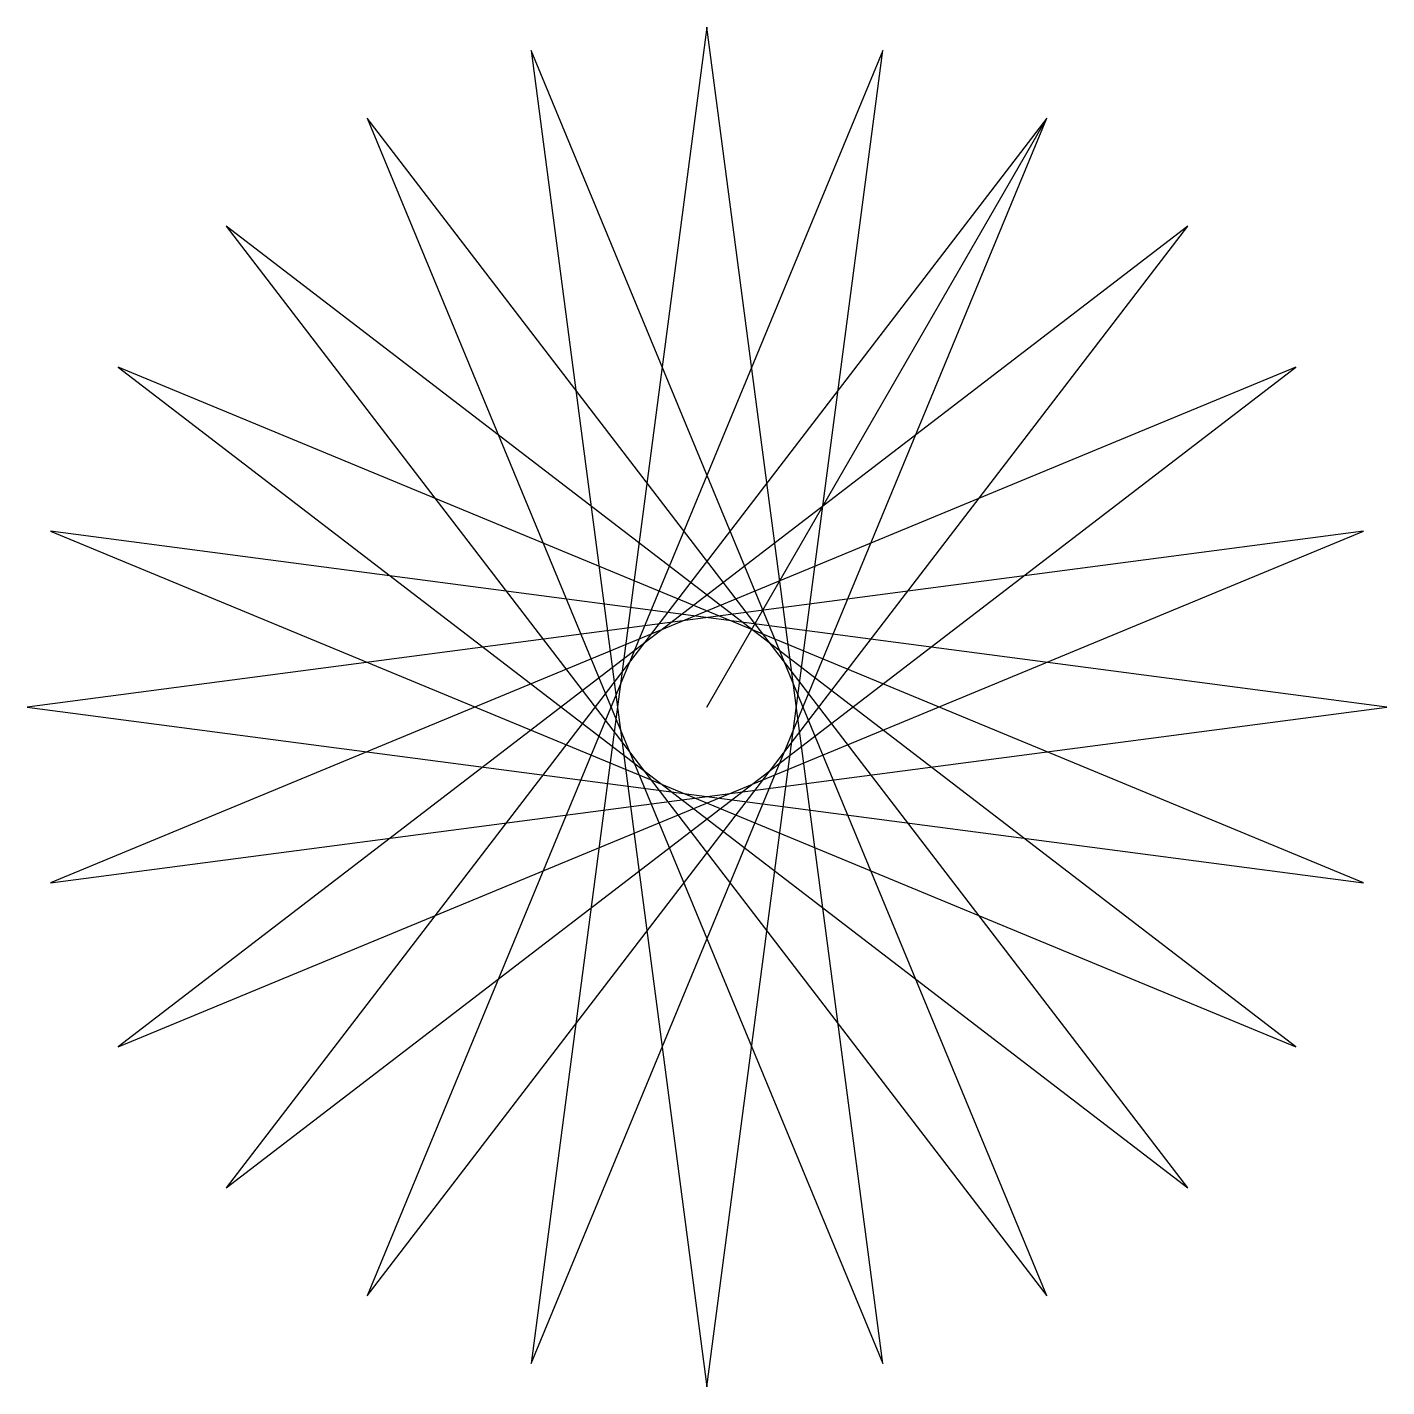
# Model space of a CAD drawing. Header units: metres. Extents: x -10 to 10, y -10 to 10.
import ezdxf

# ---------------------------------------------------------------- set-up
doc = ezdxf.new("R2010")
doc.units = ezdxf.units.M
doc.layers.add('Draw', color=2, linetype='CONTINUOUS')
doc.layers.add('Skip', color=1, linetype='CONTINUOUS')

msp = doc.modelspace()

# ---------------------------------------------------------------- linework, layer by layer
at = {"layer": 'draw'}
for p, q in [((2.588, -9.659), (0, 10)), ((0, 10), (-2.588, -9.659)), ((2.588, 9.659), (-5, -8.66)), ((5, -8.66), (-2.588, 9.659)), ((-2.588, 9.659), (0, -10)), ((0, -10), (2.588, 9.659)), ((5, 8.66), (-7.071, -7.071)), ((7.071, -7.071), (-5, 8.66)), ((-5, 8.66), (2.588, -9.659)), ((-2.588, -9.659), (5, 8.66)), ((7.071, 7.071), (-8.66, -5)), ((8.66, -5), (-7.071, 7.071)), ((-7.071, 7.071), (5, -8.66)), ((-5, -8.66), (7.071, 7.071)), ((9.659, -2.588), (-8.66, 5)), ((-8.66, 5), (7.071, -7.071)), ((8.66, 5), (-9.659, -2.588)), ((-7.071, -7.071), (8.66, 5)), ((9.659, 2.588), (-10, 0)), ((10, 0), (-9.659, 2.588)), ((-9.659, 2.588), (8.66, -5)), ((-8.66, -5), (9.659, 2.588)), ((-10, 0), (9.659, -2.588)), ((-9.659, -2.588), (10, 0))]:
    msp.add_line(p, q, dxfattribs=at)
at = {"layer": 'skip'}
for p, q in [((0, 10), (0, 10)), ((-2.588, 9.659), (-2.588, 9.659)), ((2.588, 9.659), (2.588, 9.659)), ((-5, 8.66), (-5, 8.66)), ((0, 0), (5, 8.66)), ((-7.071, 7.071), (-7.071, 7.071)), ((7.071, 7.071), (7.071, 7.071)), ((-8.66, 5), (-8.66, 5)), ((8.66, 5), (8.66, 5)), ((-9.659, 2.588), (-9.659, 2.588)), ((9.659, 2.588), (9.659, 2.588)), ((-10, 0), (-10, 0)), ((10, 0), (10, 0)), ((-9.659, -2.588), (-9.659, -2.588)), ((9.659, -2.588), (9.659, -2.588)), ((-8.66, -5), (-8.66, -5)), ((8.66, -5), (8.66, -5)), ((-7.071, -7.071), (-7.071, -7.071)), ((7.071, -7.071), (7.071, -7.071)), ((-5, -8.66), (-5, -8.66)), ((5, -8.66), (5, -8.66)), ((-2.588, -9.659), (-2.588, -9.659)), ((2.588, -9.659), (2.588, -9.659)), ((0, -10), (0, -10))]:
    msp.add_line(p, q, dxfattribs=at)

doc.saveas('drawing.dxf')
